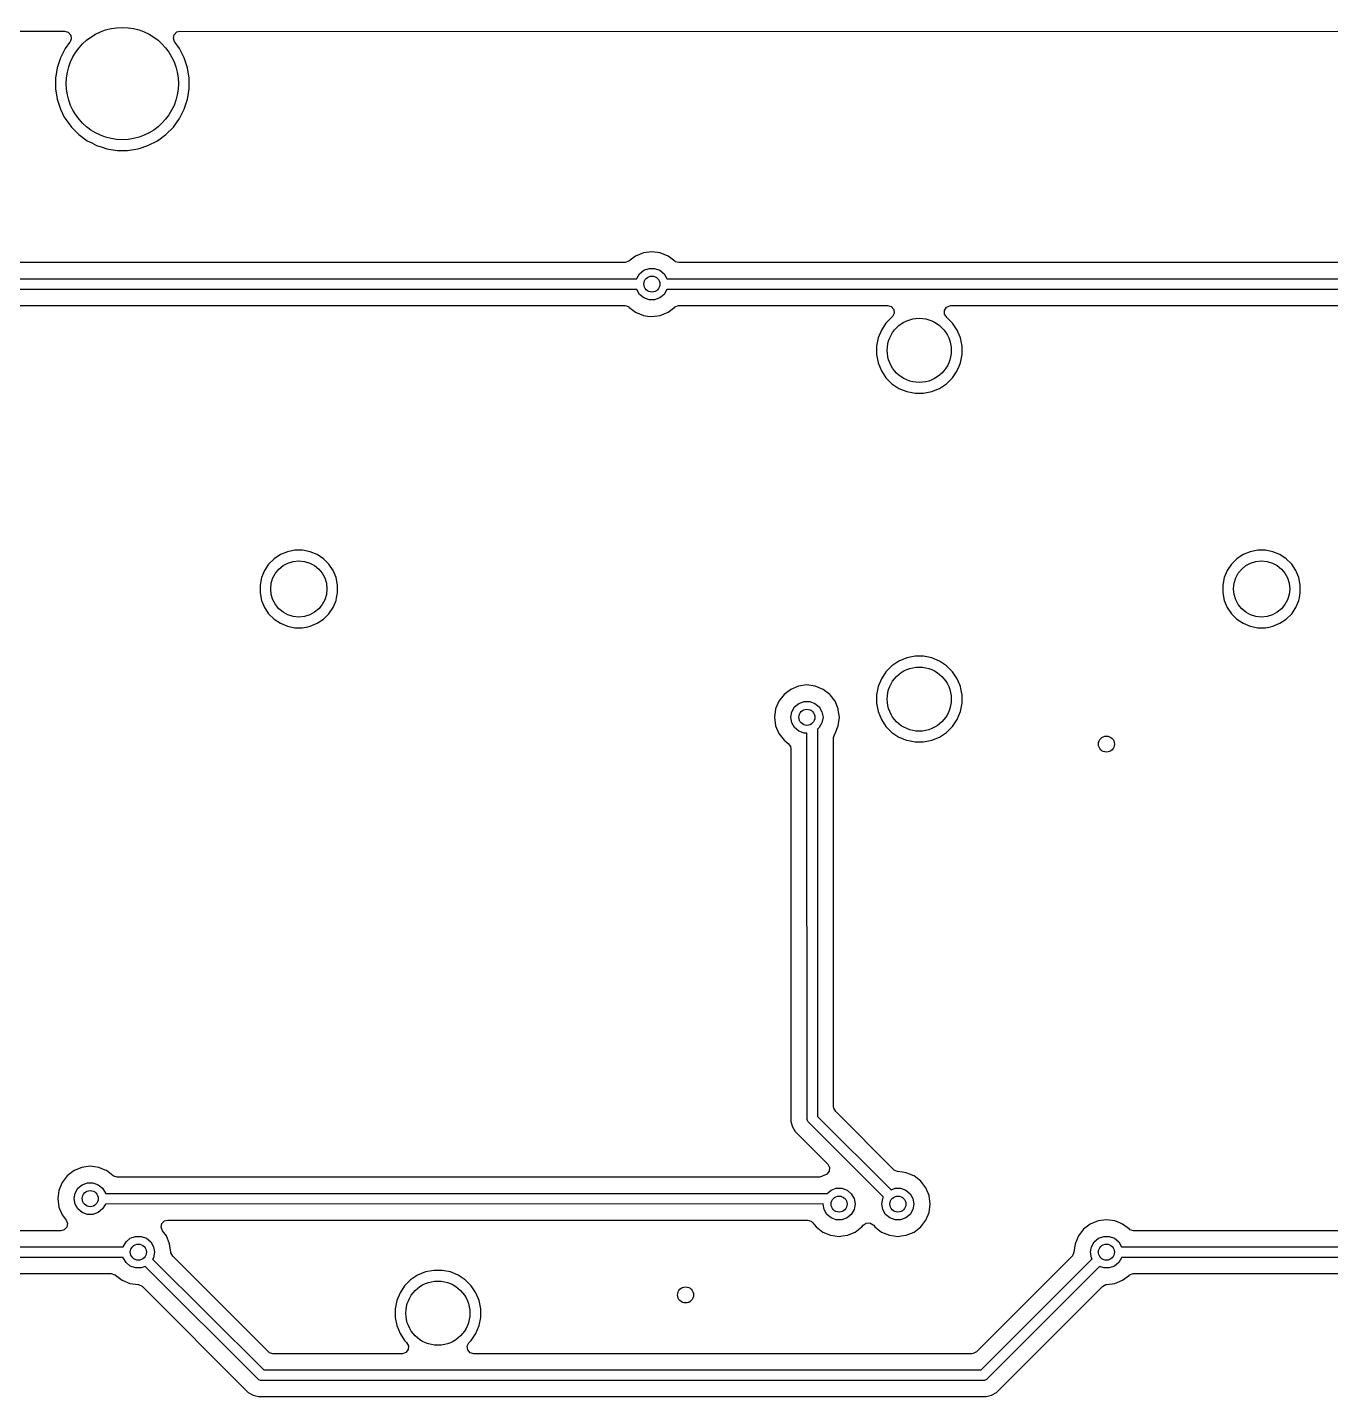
# Model space of a CAD drawing. Extents: x 0.7 to 11, y -6.1 to -1.6.
# Drawn here: x 2.399 to 3.358, y -2.618 to -1.61 of the extents above; entities that cross this region are included whole.
import ezdxf

# ---------------------------------------------------------------- set-up
doc = ezdxf.new("R2010")
doc.units = 0
doc.header["$MEASUREMENT"] = 0
doc.layers.add('BLACK', color=7, linetype='CONTINUOUS')

msp = doc.modelspace()

# ---------------------------------------------------------------- linework, layer by layer
at = {"layer": 'BLACK', "linetype": 'CONTINUOUS'}
for p, q in [((2.3463, -1.6131), (2.426, -1.6131)), ((2.426, -1.6131), (2.4287, -1.6138)), ((2.4296, -1.6214), (2.4264, -1.6258)), ((2.4287, -1.6138), (2.4305, -1.6159)), ((2.43, -1.6208), (2.4296, -1.6214)), ((2.4309, -1.6187), (2.43, -1.6208)), ((2.4305, -1.6159), (2.4309, -1.6187)), ((2.5061, -1.6182), (2.5067, -1.6156)), ((2.507, -1.6208), (2.5061, -1.6182)), ((2.5067, -1.6156), (2.5087, -1.6136)), ((2.5075, -1.6214), (2.507, -1.6208)), ((2.5106, -1.6258), (2.5075, -1.6214)), ((2.5087, -1.6136), (2.511, -1.6131)), ((2.511, -1.6131), (8.0945, -1.6137)), ((2.4229, -1.6327), (2.4205, -1.64)), ((2.4264, -1.6258), (2.4229, -1.6327)), ((2.5141, -1.6327), (2.5106, -1.6258)), ((2.5165, -1.64), (2.5141, -1.6327)), ((2.4205, -1.64), (2.4193, -1.6477)), ((2.5177, -1.6477), (2.5165, -1.64)), ((2.4193, -1.6477), (2.4193, -1.6554)), ((2.5177, -1.6554), (2.5177, -1.6477)), ((2.4193, -1.6554), (2.4205, -1.6631)), ((2.5165, -1.6631), (2.5167, -1.6618)), ((2.5167, -1.6618), (2.5177, -1.6554)), ((2.4205, -1.6631), (2.4229, -1.6705)), ((2.4229, -1.6705), (2.4258, -1.6763)), ((2.5106, -1.6774), (2.5141, -1.6705)), ((2.5141, -1.6705), (2.5165, -1.6631)), ((2.4258, -1.6763), (2.4264, -1.6774)), ((2.4264, -1.6774), (2.431, -1.6836)), ((2.5061, -1.6836), (2.5106, -1.6774)), ((2.431, -1.6836), (2.4364, -1.6891)), ((2.4364, -1.6891), (2.4427, -1.6937)), ((2.4943, -1.6937), (2.5006, -1.6891)), ((2.5006, -1.6891), (2.5061, -1.6836)), ((2.4427, -1.6937), (2.446, -1.6953)), ((2.446, -1.6953), (2.4496, -1.6972)), ((2.4496, -1.6972), (2.4496, -1.6972)), ((2.4496, -1.6972), (2.4496, -1.6972)), ((2.4496, -1.6972), (2.4536, -1.6985)), ((2.4536, -1.6985), (2.457, -1.6996)), ((2.457, -1.6996), (2.4646, -1.7008)), ((2.4646, -1.7008), (2.4646, -1.7008)), ((2.4646, -1.7008), (2.4724, -1.7008)), ((2.4724, -1.7008), (2.48, -1.6996)), ((2.48, -1.6996), (2.4809, -1.6993)), ((2.4809, -1.6993), (2.4874, -1.6972)), ((2.4874, -1.6972), (2.4943, -1.6937)), ((2.8383, -1.7834), (2.1617, -1.7834)), ((2.8387, -1.7834), (2.8383, -1.7834)), ((2.8413, -1.7824), (2.8387, -1.7834)), ((2.8414, -1.7824), (2.8413, -1.7824)), ((2.8463, -1.7786), (2.8414, -1.7824)), ((2.8414, -1.7824), (2.8414, -1.7824)), ((2.8521, -1.7762), (2.8463, -1.7786)), ((2.8463, -1.7786), (2.8463, -1.7786)), ((2.8583, -1.7754), (2.8521, -1.7762)), ((2.8521, -1.7762), (2.8521, -1.7762)), ((2.8644, -1.7762), (2.8583, -1.7754)), ((2.8583, -1.7754), (2.8583, -1.7754)), ((2.8702, -1.7786), (2.8644, -1.7762)), ((2.8644, -1.7762), (2.8644, -1.7762)), ((2.8751, -1.7824), (2.8702, -1.7786)), ((2.8752, -1.7824), (2.8751, -1.7824)), ((2.8751, -1.7824), (2.8751, -1.7824)), ((2.8756, -1.7827), (2.8752, -1.7824)), ((2.8782, -1.7834), (2.8756, -1.7827)), ((3.5352, -1.7834), (2.8782, -1.7834)), ((2.8472, -1.7952), (2.8492, -1.7916)), ((2.8492, -1.7916), (2.8524, -1.789)), ((2.8524, -1.789), (2.8562, -1.7876)), ((2.8562, -1.7876), (2.8603, -1.7876)), ((2.8603, -1.7876), (2.8642, -1.789)), ((2.8642, -1.789), (2.8673, -1.7916)), ((2.8673, -1.7916), (2.8694, -1.7952)), ((2.8471, -1.8031), (2.1528, -1.8031)), ((2.1529, -1.7953), (2.8472, -1.7953)), ((2.8472, -1.8033), (2.8471, -1.8031)), ((2.8472, -1.7953), (2.8472, -1.7952)), ((2.8492, -1.8068), (2.8472, -1.8033)), ((2.8694, -1.8033), (2.8673, -1.8068)), ((2.8694, -1.7952), (2.8694, -1.7953)), ((2.8694, -1.7953), (3.544, -1.7953)), ((3.544, -1.8031), (2.8694, -1.8031)), ((2.8694, -1.8031), (2.8694, -1.8033)), ((2.8524, -1.8094), (2.8492, -1.8068)), ((2.8562, -1.8108), (2.8524, -1.8094)), ((2.8603, -1.8108), (2.8562, -1.8108)), ((2.8642, -1.8094), (2.8603, -1.8108)), ((2.8673, -1.8068), (2.8642, -1.8094)), ((2.3697, -1.815), (2.8383, -1.815)), ((2.8383, -1.815), (2.841, -1.8158)), ((2.841, -1.8158), (2.8413, -1.816)), ((2.8413, -1.816), (2.8414, -1.8161)), ((2.8414, -1.8161), (2.8414, -1.8161)), ((2.8414, -1.8161), (2.8463, -1.8199)), ((2.8463, -1.8199), (2.8521, -1.8222)), ((2.8521, -1.8222), (2.8552, -1.8227)), ((2.8552, -1.8227), (2.8583, -1.8231)), ((2.8583, -1.8231), (2.8603, -1.8228)), ((2.8583, -1.8231), (2.8583, -1.8231)), ((2.8583, -1.8231), (2.8583, -1.8231)), ((2.8603, -1.8228), (2.8644, -1.8222)), ((2.8644, -1.8222), (2.8702, -1.8199)), ((2.8702, -1.8199), (2.8751, -1.8161)), ((2.8751, -1.8161), (2.8752, -1.816)), ((2.8751, -1.8161), (2.8751, -1.8161)), ((2.8752, -1.816), (2.8778, -1.815)), ((2.8778, -1.815), (2.8782, -1.815)), ((2.8782, -1.815), (3.0318, -1.815)), ((3.0352, -1.8234), (3.0306, -1.8279)), ((3.0318, -1.815), (3.0345, -1.8158)), ((3.0345, -1.8158), (3.0363, -1.8178)), ((3.0355, -1.8231), (3.0352, -1.8234)), ((3.0352, -1.8234), (3.0352, -1.8234)), ((3.0367, -1.8206), (3.0355, -1.8231)), ((3.0363, -1.8178), (3.0367, -1.8206)), ((3.0737, -1.8186), (3.0751, -1.8163)), ((3.0738, -1.8214), (3.0737, -1.8186)), ((3.0751, -1.8233), (3.0738, -1.8214)), ((3.075, -1.8234), (3.0751, -1.8233)), ((3.0796, -1.8279), (3.075, -1.8234)), ((3.0751, -1.8163), (3.0776, -1.8151)), ((3.0776, -1.8151), (3.0784, -1.815)), ((3.0784, -1.815), (3.5352, -1.815)), ((3.0272, -1.8331), (3.0248, -1.8388)), ((3.0306, -1.8279), (3.0272, -1.8331)), ((3.0272, -1.8331), (3.0272, -1.8331)), ((3.0306, -1.8279), (3.0306, -1.8279)), ((3.083, -1.8331), (3.0796, -1.8279)), ((3.0796, -1.8279), (3.0796, -1.8279)), ((3.0838, -1.8349), (3.083, -1.8331)), ((3.083, -1.8331), (3.083, -1.8331)), ((3.0248, -1.8388), (3.0236, -1.8449)), ((3.0248, -1.8388), (3.0248, -1.8388)), ((3.0854, -1.8388), (3.0838, -1.8349)), ((3.0866, -1.8449), (3.0854, -1.8388)), ((3.0236, -1.8449), (3.0236, -1.8511)), ((3.0236, -1.8511), (3.0248, -1.8572)), ((3.0854, -1.8572), (3.0866, -1.8511)), ((3.0866, -1.8511), (3.0866, -1.8449)), ((3.0866, -1.8449), (3.0866, -1.8449)), ((3.0866, -1.8449), (3.0866, -1.8449)), ((3.0866, -1.8449), (3.0866, -1.8449)), ((3.0248, -1.8572), (3.0248, -1.8572)), ((3.0248, -1.8572), (3.0272, -1.863)), ((3.0272, -1.863), (3.0272, -1.863)), ((3.0272, -1.863), (3.0306, -1.8681)), ((3.0796, -1.8681), (3.083, -1.863)), ((3.083, -1.863), (3.0831, -1.8629)), ((3.0831, -1.8629), (3.0845, -1.8595)), ((3.0845, -1.8595), (3.0854, -1.8572)), ((3.0306, -1.8681), (3.0306, -1.8681)), ((3.0306, -1.8681), (3.035, -1.8725)), ((3.035, -1.8725), (3.035, -1.8725)), ((3.035, -1.8725), (3.0402, -1.876)), ((3.07, -1.876), (3.0752, -1.8725)), ((3.0752, -1.8725), (3.0796, -1.8681)), ((3.0402, -1.876), (3.0402, -1.876)), ((3.0402, -1.876), (3.0459, -1.8783)), ((3.0459, -1.8783), (3.0459, -1.8783)), ((3.0459, -1.8783), (3.052, -1.8795)), ((3.052, -1.8795), (3.052, -1.8795)), ((3.052, -1.8795), (3.052, -1.8795)), ((3.052, -1.8795), (3.0582, -1.8795)), ((3.0582, -1.8795), (3.0643, -1.8783)), ((3.0582, -1.8795), (3.0582, -1.8795)), ((3.0643, -1.8783), (3.07, -1.876)), ((2.5956, -1.9951), (2.5901, -1.9962)), ((2.6012, -1.9951), (2.5956, -1.9951)), ((2.5956, -1.9951), (2.5956, -1.9951)), ((2.6068, -1.9962), (2.6012, -1.9951)), ((2.6012, -1.9951), (2.6012, -1.9951)), ((3.3043, -1.9951), (3.2988, -1.9962)), ((3.3099, -1.9951), (3.3043, -1.9951)), ((3.3043, -1.9951), (3.3043, -1.9951)), ((3.3154, -1.9962), (3.3099, -1.9951)), ((3.3099, -1.9951), (3.3099, -1.9951)), ((2.5762, -2.0054), (2.5731, -2.0101)), ((2.5802, -2.0014), (2.5762, -2.0054)), ((2.5762, -2.0054), (2.5762, -2.0054)), ((2.5849, -1.9983), (2.5802, -2.0014)), ((2.5802, -2.0014), (2.5802, -2.0014)), ((2.5901, -1.9962), (2.5849, -1.9983)), ((2.5849, -1.9983), (2.5849, -1.9983)), ((2.5901, -1.9962), (2.5901, -1.9962)), ((2.612, -1.9983), (2.6068, -1.9962)), ((2.6068, -1.9962), (2.6068, -1.9962)), ((2.6166, -2.0014), (2.612, -1.9983)), ((2.612, -1.9983), (2.612, -1.9983)), ((2.6206, -2.0054), (2.6166, -2.0014)), ((2.6166, -2.0014), (2.6166, -2.0014)), ((2.6237, -2.0101), (2.6206, -2.0054)), ((2.6206, -2.0054), (2.6206, -2.0054)), ((3.2849, -2.0054), (3.2818, -2.0101)), ((3.2889, -2.0014), (3.2849, -2.0054)), ((3.2849, -2.0054), (3.2849, -2.0054)), ((3.2936, -1.9983), (3.2889, -2.0014)), ((3.2889, -2.0014), (3.2889, -2.0014)), ((3.2988, -1.9962), (3.2936, -1.9983)), ((3.2936, -1.9983), (3.2936, -1.9983)), ((3.2988, -1.9962), (3.2988, -1.9962)), ((3.3206, -1.9983), (3.3154, -1.9962)), ((3.3154, -1.9962), (3.3154, -1.9962)), ((3.3253, -2.0014), (3.3206, -1.9983)), ((3.3206, -1.9983), (3.3206, -1.9983)), ((3.3293, -2.0054), (3.3253, -2.0014)), ((3.3253, -2.0014), (3.3253, -2.0014)), ((3.3324, -2.0101), (3.3293, -2.0054)), ((3.3293, -2.0054), (3.3293, -2.0054)), ((2.571, -2.0153), (2.5699, -2.0208)), ((2.5731, -2.0101), (2.571, -2.0153)), ((2.571, -2.0153), (2.571, -2.0153)), ((2.5731, -2.0101), (2.5731, -2.0101)), ((2.6259, -2.0153), (2.6237, -2.0101)), ((2.6237, -2.0101), (2.6237, -2.0101)), ((2.6237, -2.0101), (2.6237, -2.0101)), ((2.627, -2.0208), (2.6259, -2.0153)), ((2.6259, -2.0153), (2.6259, -2.0153)), ((2.6259, -2.0153), (2.6259, -2.0153)), ((3.2796, -2.0153), (3.2785, -2.0208)), ((3.2818, -2.0101), (3.2796, -2.0153)), ((3.2796, -2.0153), (3.2796, -2.0153)), ((3.2818, -2.0101), (3.2818, -2.0101)), ((3.3346, -2.0153), (3.3324, -2.0101)), ((3.3324, -2.0101), (3.3324, -2.0101)), ((3.3324, -2.0101), (3.3324, -2.0101)), ((3.3356, -2.0208), (3.3346, -2.0153)), ((3.3346, -2.0153), (3.3346, -2.0153)), ((3.3346, -2.0153), (3.3346, -2.0153)), ((2.5699, -2.0208), (2.5699, -2.0208)), ((2.5699, -2.0208), (2.5699, -2.0264)), ((2.627, -2.0264), (2.627, -2.0208)), ((3.2785, -2.0208), (3.2785, -2.0208)), ((3.2785, -2.0208), (3.2785, -2.0264)), ((3.3356, -2.0264), (3.3356, -2.0208)), ((2.5699, -2.0264), (2.5699, -2.0264)), ((2.5699, -2.0264), (2.5699, -2.0264)), ((2.5699, -2.0264), (2.571, -2.032)), ((2.571, -2.032), (2.571, -2.032)), ((2.571, -2.032), (2.5731, -2.0372)), ((2.6237, -2.0372), (2.6259, -2.032)), ((2.6259, -2.032), (2.6262, -2.0301)), ((2.6262, -2.0301), (2.627, -2.0264)), ((3.2785, -2.0264), (3.2785, -2.0264)), ((3.2785, -2.0264), (3.2785, -2.0264)), ((3.2785, -2.0264), (3.2796, -2.032)), ((3.2796, -2.032), (3.2796, -2.032)), ((3.2796, -2.032), (3.2818, -2.0372)), ((3.3324, -2.0372), (3.3346, -2.032)), ((3.3346, -2.032), (3.3349, -2.0301)), ((3.3349, -2.0301), (3.3356, -2.0264)), ((2.5731, -2.0372), (2.5731, -2.0372)), ((2.5731, -2.0372), (2.5762, -2.0418)), ((2.5762, -2.0418), (2.5762, -2.0418)), ((2.5762, -2.0418), (2.5802, -2.0458)), ((2.5802, -2.0458), (2.5802, -2.0458)), ((2.5802, -2.0458), (2.5849, -2.0489)), ((2.612, -2.0489), (2.6166, -2.0458)), ((2.6166, -2.0458), (2.6206, -2.0418)), ((2.6206, -2.0418), (2.6237, -2.0372)), ((3.2818, -2.0372), (3.2818, -2.0372)), ((3.2818, -2.0372), (3.2849, -2.0418)), ((3.2849, -2.0418), (3.2849, -2.0418)), ((3.2849, -2.0418), (3.2889, -2.0458)), ((3.2889, -2.0458), (3.2889, -2.0458)), ((3.2889, -2.0458), (3.2936, -2.0489)), ((3.3206, -2.0489), (3.3253, -2.0458)), ((3.3253, -2.0458), (3.3293, -2.0418)), ((3.3293, -2.0418), (3.3324, -2.0372)), ((2.5849, -2.0489), (2.5849, -2.0489)), ((2.5849, -2.0489), (2.5849, -2.0489)), ((2.5849, -2.0489), (2.5901, -2.0511)), ((2.5901, -2.0511), (2.5901, -2.0511)), ((2.5901, -2.0511), (2.5901, -2.0511)), ((2.5901, -2.0511), (2.5956, -2.0522)), ((2.5956, -2.0522), (2.5956, -2.0522)), ((2.5956, -2.0522), (2.6012, -2.0522)), ((2.6012, -2.0522), (2.605, -2.0514)), ((2.605, -2.0514), (2.6068, -2.0511)), ((2.6068, -2.0511), (2.612, -2.0489)), ((3.2936, -2.0489), (3.2936, -2.0489)), ((3.2936, -2.0489), (3.2936, -2.0489)), ((3.2936, -2.0489), (3.2988, -2.0511)), ((3.2988, -2.0511), (3.2988, -2.0511)), ((3.2988, -2.0511), (3.2988, -2.0511)), ((3.2988, -2.0511), (3.3043, -2.0522)), ((3.3043, -2.0522), (3.3043, -2.0522)), ((3.3043, -2.0522), (3.3099, -2.0522)), ((3.3099, -2.0522), (3.3136, -2.0514)), ((3.3136, -2.0514), (3.3154, -2.0511)), ((3.3154, -2.0511), (3.3206, -2.0489)), ((3.0459, -2.0744), (3.0402, -2.0768)), ((3.052, -2.0732), (3.0459, -2.0744)), ((3.0459, -2.0744), (3.0459, -2.0744)), ((3.0582, -2.0732), (3.052, -2.0732)), ((3.052, -2.0732), (3.052, -2.0732)), ((3.0643, -2.0744), (3.0582, -2.0732)), ((3.0582, -2.0732), (3.0582, -2.0732)), ((3.07, -2.0768), (3.0643, -2.0744)), ((3.0643, -2.0744), (3.0643, -2.0744)), ((3.0306, -2.0846), (3.0272, -2.0898)), ((3.035, -2.0802), (3.0306, -2.0846)), ((3.0306, -2.0846), (3.0306, -2.0846)), ((3.0402, -2.0768), (3.035, -2.0802)), ((3.035, -2.0802), (3.035, -2.0802)), ((3.0402, -2.0768), (3.0402, -2.0768)), ((3.0752, -2.0802), (3.07, -2.0768)), ((3.07, -2.0768), (3.07, -2.0768)), ((3.0796, -2.0846), (3.0752, -2.0802)), ((3.0752, -2.0802), (3.0752, -2.0802)), ((3.083, -2.0898), (3.0796, -2.0846)), ((3.0796, -2.0846), (3.0796, -2.0846)), ((2.9663, -2.0951), (2.9605, -2.0975)), ((2.9724, -2.0943), (2.9663, -2.0951)), ((2.9663, -2.0951), (2.9663, -2.0951)), ((2.9786, -2.0951), (2.9724, -2.0943)), ((2.9724, -2.0943), (2.9724, -2.0943)), ((2.9844, -2.0975), (2.9786, -2.0951)), ((2.9786, -2.0951), (2.9786, -2.0951)), ((3.0248, -2.0955), (3.0236, -2.1016)), ((3.0272, -2.0898), (3.0248, -2.0955)), ((3.0248, -2.0955), (3.0248, -2.0955)), ((3.0272, -2.0898), (3.0272, -2.0898)), ((3.0849, -2.0943), (3.083, -2.0898)), ((3.083, -2.0898), (3.083, -2.0898)), ((3.0854, -2.0955), (3.0849, -2.0943)), ((3.086, -2.0984), (3.0854, -2.0955)), ((2.9518, -2.1062), (2.9494, -2.1119)), ((2.9556, -2.1012), (2.9518, -2.1062)), ((2.9605, -2.0975), (2.9556, -2.1012)), ((2.9665, -2.1079), (2.9704, -2.1065)), ((2.9704, -2.1065), (2.9745, -2.1065)), ((2.9745, -2.1065), (2.9783, -2.1079)), ((2.9893, -2.1012), (2.9844, -2.0975)), ((2.9896, -2.1016), (2.9893, -2.1012)), ((2.9931, -2.1062), (2.9896, -2.1016)), ((2.9955, -2.1119), (2.9931, -2.1062)), ((3.0236, -2.1016), (3.0236, -2.1078)), ((3.0866, -2.1016), (3.086, -2.0984)), ((3.0866, -2.1078), (3.0866, -2.1016)), ((3.0866, -2.1016), (3.0866, -2.1016)), ((3.0866, -2.1016), (3.0866, -2.1016)), ((2.9494, -2.1119), (2.9486, -2.1181)), ((2.9494, -2.1119), (2.9494, -2.1119)), ((2.9606, -2.1181), (2.9613, -2.1141)), ((2.9613, -2.1141), (2.9634, -2.1105)), ((2.9634, -2.1105), (2.9665, -2.1079)), ((2.9783, -2.1079), (2.9815, -2.1105)), ((2.9815, -2.1105), (2.9835, -2.1141)), ((2.9835, -2.1141), (2.9843, -2.1181)), ((2.9955, -2.1125), (2.9955, -2.1119)), ((2.9963, -2.1181), (2.9955, -2.1125)), ((3.0236, -2.1078), (3.0248, -2.1139)), ((3.0248, -2.1139), (3.0248, -2.1139)), ((3.0248, -2.1139), (3.0272, -2.1197)), ((3.083, -2.1197), (3.0854, -2.1139)), ((3.0854, -2.1139), (3.0866, -2.1078)), ((2.9486, -2.1181), (2.9486, -2.1181)), ((2.9486, -2.1181), (2.9494, -2.1243)), ((2.9494, -2.1243), (2.9494, -2.1243)), ((2.9494, -2.1243), (2.9518, -2.13)), ((2.9613, -2.1221), (2.9606, -2.1181)), ((2.9634, -2.1257), (2.9613, -2.1221)), ((2.9665, -2.1283), (2.9634, -2.1257)), ((2.9815, -2.1257), (2.9802, -2.1267)), ((2.9835, -2.1221), (2.9815, -2.1257)), ((2.9843, -2.1181), (2.9835, -2.1221)), ((2.9931, -2.13), (2.9955, -2.1243)), ((2.9955, -2.1243), (2.9961, -2.1197)), ((2.9961, -2.1197), (2.9963, -2.1181)), ((2.9963, -2.1181), (2.9963, -2.1181)), ((3.0272, -2.1197), (3.0272, -2.1197)), ((3.0272, -2.1197), (3.0306, -2.1248)), ((3.0306, -2.1248), (3.0306, -2.1248)), ((3.0306, -2.1248), (3.035, -2.1292)), ((3.0752, -2.1292), (3.0796, -2.1248)), ((3.0796, -2.1248), (3.083, -2.1197)), ((2.9518, -2.13), (2.9527, -2.1313)), ((2.9527, -2.1313), (2.9556, -2.135)), ((2.9556, -2.135), (2.9569, -2.136)), ((2.9569, -2.136), (2.9572, -2.1362)), ((2.9572, -2.1362), (2.9587, -2.1374)), ((2.9704, -2.1297), (2.9665, -2.1283)), ((2.9724, -2.1297), (2.9704, -2.1297)), ((2.9725, -2.4142), (2.9724, -2.1297)), ((2.9802, -2.1267), (2.9803, -2.4119)), ((2.9921, -2.1329), (2.9929, -2.1303)), ((2.9921, -2.4048), (2.9921, -2.1329)), ((2.9929, -2.1303), (2.9931, -2.1301)), ((2.9931, -2.1301), (2.9931, -2.13)), ((2.9931, -2.13), (2.9931, -2.13)), ((3.035, -2.1292), (3.035, -2.1292)), ((3.035, -2.1292), (3.0402, -2.1327)), ((3.0402, -2.1327), (3.0402, -2.1327)), ((3.0402, -2.1327), (3.0458, -2.135)), ((3.0458, -2.135), (3.0459, -2.135)), ((3.0459, -2.135), (3.052, -2.1362)), ((3.052, -2.1362), (3.052, -2.1362)), ((3.052, -2.1362), (3.052, -2.1362)), ((3.052, -2.1362), (3.0582, -2.1362)), ((3.0582, -2.1362), (3.0643, -2.135)), ((3.0582, -2.1362), (3.0582, -2.1362)), ((3.0643, -2.135), (3.07, -2.1327)), ((3.07, -2.1327), (3.0752, -2.1292)), ((2.9587, -2.1374), (2.9603, -2.1396)), ((2.9603, -2.1396), (2.9606, -2.1412)), ((2.9606, -2.1412), (2.9606, -2.4155)), ((2.9923, -2.4059), (2.9921, -2.4048)), ((2.9936, -2.4083), (2.9923, -2.4059)), ((3.0364, -2.4511), (2.9936, -2.4083)), ((2.9606, -2.4155), (2.9617, -2.4195)), ((2.9731, -2.4156), (2.9725, -2.4142)), ((2.9736, -2.4162), (2.9731, -2.4156)), ((3.0289, -2.4713), (2.9736, -2.4162)), ((2.9803, -2.4119), (3.0344, -2.4658)), ((2.9617, -2.4195), (2.9627, -2.4213)), ((2.9627, -2.4213), (2.9638, -2.4231)), ((2.9638, -2.4231), (2.978, -2.4373)), ((2.978, -2.4373), (2.9877, -2.447)), ((2.4449, -2.4486), (2.4387, -2.4494)), ((2.4511, -2.4494), (2.4449, -2.4486)), ((2.4449, -2.4486), (2.4449, -2.4486)), ((2.9877, -2.447), (2.989, -2.4494)), ((2.428, -2.4556), (2.4242, -2.4605)), ((2.433, -2.4518), (2.428, -2.4556)), ((2.4387, -2.4494), (2.433, -2.4518)), ((2.4387, -2.4494), (2.4387, -2.4494)), ((2.4559, -2.4514), (2.4511, -2.4494)), ((2.4511, -2.4494), (2.4511, -2.4494)), ((2.4568, -2.4518), (2.4559, -2.4514)), ((2.4617, -2.4556), (2.4568, -2.4518)), ((2.4619, -2.4557), (2.4617, -2.4556)), ((2.4617, -2.4556), (2.4617, -2.4556)), ((2.4622, -2.4559), (2.4619, -2.4557)), ((2.4648, -2.4567), (2.4622, -2.4559)), ((2.9812, -2.4567), (2.4648, -2.4567)), ((2.9817, -2.4567), (2.9812, -2.4567)), ((2.9838, -2.4558), (2.9817, -2.4567)), ((2.9839, -2.4559), (2.9838, -2.4558)), ((2.9841, -2.4557), (2.9839, -2.4559)), ((2.9861, -2.4549), (2.9841, -2.4557)), ((2.9871, -2.4543), (2.9861, -2.4549)), ((2.9888, -2.4521), (2.9871, -2.4543)), ((2.989, -2.4494), (2.9888, -2.4521)), ((3.0367, -2.4514), (3.0364, -2.4511)), ((3.0392, -2.4525), (3.0367, -2.4514)), ((3.0428, -2.453), (3.0392, -2.4525)), ((3.0455, -2.4533), (3.0428, -2.453)), ((3.0479, -2.4543), (3.0455, -2.4533)), ((3.0511, -2.4557), (3.0479, -2.4543)), ((3.0513, -2.4557), (3.0511, -2.4557)), ((3.0562, -2.4595), (3.0513, -2.4557)), ((2.4218, -2.4663), (2.421, -2.4724)), ((2.4242, -2.4605), (2.4218, -2.4663)), ((2.4218, -2.4663), (2.4218, -2.4663)), ((2.4331, -2.4724), (2.4338, -2.4684)), ((2.4338, -2.4684), (2.4358, -2.4648)), ((2.4358, -2.4648), (2.439, -2.4622)), ((2.439, -2.4622), (2.4428, -2.4608)), ((2.4428, -2.4608), (2.4469, -2.4608)), ((2.4469, -2.4608), (2.4508, -2.4622)), ((2.4508, -2.4622), (2.4539, -2.4648)), ((2.4539, -2.4648), (2.456, -2.4684)), ((2.456, -2.4684), (2.456, -2.4686)), ((2.456, -2.4686), (2.9874, -2.4685)), ((2.9874, -2.4685), (2.9902, -2.4661)), ((2.9902, -2.4661), (2.994, -2.4647)), ((2.994, -2.4647), (2.9981, -2.4647)), ((2.9981, -2.4647), (3.002, -2.4661)), ((3.002, -2.4661), (3.0051, -2.4688)), ((3.0051, -2.4688), (3.0072, -2.4723)), ((3.0344, -2.4658), (3.0373, -2.4647)), ((3.0373, -2.4647), (3.0414, -2.4647)), ((3.0414, -2.4647), (3.0453, -2.4661)), ((3.0453, -2.4661), (3.0484, -2.4688)), ((3.0484, -2.4688), (3.0505, -2.4723)), ((3.06, -2.4645), (3.0562, -2.4595)), ((3.0624, -2.4702), (3.06, -2.4645)), ((2.421, -2.4724), (2.421, -2.4724)), ((2.421, -2.4724), (2.4218, -2.4786)), ((2.4218, -2.4786), (2.4218, -2.4786)), ((2.4218, -2.4786), (2.4242, -2.4844)), ((2.4338, -2.4765), (2.4331, -2.4724)), ((2.4358, -2.48), (2.4338, -2.4765)), ((2.456, -2.4765), (2.4539, -2.48)), ((2.9843, -2.4763), (2.456, -2.4764)), ((2.456, -2.4764), (2.456, -2.4765)), ((2.9843, -2.4764), (2.9843, -2.4763)), ((2.985, -2.4804), (2.9843, -2.4764)), ((3.0072, -2.4723), (3.0079, -2.4764)), ((3.0079, -2.4764), (3.0072, -2.4804)), ((3.0276, -2.4764), (3.0283, -2.4723)), ((3.0283, -2.4804), (3.0276, -2.4764)), ((3.0283, -2.4723), (3.0289, -2.4713)), ((3.0505, -2.4723), (3.0512, -2.4764)), ((3.0512, -2.4764), (3.0505, -2.4804)), ((3.0632, -2.4764), (3.0624, -2.4702)), ((3.0624, -2.4825), (3.0632, -2.4764)), ((2.4242, -2.4844), (2.4272, -2.4882)), ((2.4272, -2.4882), (2.4282, -2.4908)), ((2.439, -2.4827), (2.4358, -2.48)), ((2.4428, -2.4841), (2.439, -2.4827)), ((2.4469, -2.4841), (2.4428, -2.4841)), ((2.4508, -2.4827), (2.4469, -2.4841)), ((2.4539, -2.48), (2.4508, -2.4827)), ((2.4976, -2.4908), (2.4995, -2.4888)), ((2.4995, -2.4888), (2.5019, -2.4882)), ((2.5019, -2.4882), (2.9729, -2.4882)), ((2.9729, -2.4882), (2.9756, -2.489)), ((2.9756, -2.489), (2.9768, -2.4901)), ((2.987, -2.484), (2.985, -2.4804)), ((2.9902, -2.4866), (2.987, -2.484)), ((2.994, -2.488), (2.9902, -2.4866)), ((2.9981, -2.488), (2.994, -2.488)), ((3.002, -2.4866), (2.9981, -2.488)), ((3.0051, -2.484), (3.002, -2.4866)), ((3.0072, -2.4804), (3.0051, -2.484)), ((3.0303, -2.484), (3.0283, -2.4804)), ((3.0335, -2.4866), (3.0303, -2.484)), ((3.0373, -2.488), (3.0335, -2.4866)), ((3.0414, -2.488), (3.0373, -2.488)), ((3.0453, -2.4866), (3.0414, -2.488)), ((3.0484, -2.484), (3.0453, -2.4866)), ((3.0505, -2.4804), (3.0484, -2.484)), ((3.0562, -2.4932), (3.06, -2.4883)), ((3.06, -2.4883), (3.0624, -2.4825)), ((3.1867, -2.4888), (3.181, -2.4912)), ((3.1929, -2.488), (3.1867, -2.4888)), ((3.1867, -2.4888), (3.1867, -2.4888)), ((3.1991, -2.4888), (3.1929, -2.488)), ((3.1929, -2.488), (3.1929, -2.488)), ((3.2032, -2.4905), (3.1991, -2.4888)), ((3.1991, -2.4888), (3.1991, -2.4888)), ((2.4233, -2.496), (1.7916, -2.496)), ((2.4257, -2.4954), (2.4233, -2.496)), ((2.4276, -2.4934), (2.4257, -2.4954)), ((2.4282, -2.4908), (2.4276, -2.4934)), ((2.497, -2.4935), (2.4976, -2.4908)), ((2.498, -2.4961), (2.497, -2.4935)), ((2.501, -2.4999), (2.498, -2.4961)), ((2.9768, -2.4901), (2.9792, -2.4932)), ((2.9792, -2.4932), (2.9792, -2.4932)), ((2.9792, -2.4932), (2.9841, -2.497)), ((2.9841, -2.497), (2.9899, -2.4994)), ((2.9899, -2.4994), (2.993, -2.4998)), ((2.9986, -2.4999), (3.0022, -2.4994)), ((3.0022, -2.4994), (3.008, -2.497)), ((3.008, -2.497), (3.0129, -2.4932)), ((3.0129, -2.4932), (3.0138, -2.492)), ((3.0138, -2.492), (3.0161, -2.4904)), ((3.0161, -2.4904), (3.0188, -2.4903)), ((3.0188, -2.4903), (3.0212, -2.4916)), ((3.0212, -2.4916), (3.0216, -2.492)), ((3.0216, -2.492), (3.0225, -2.4932)), ((3.0225, -2.4932), (3.0274, -2.497)), ((3.0274, -2.497), (3.0332, -2.4994)), ((3.0332, -2.4994), (3.0363, -2.4998)), ((3.0419, -2.4999), (3.0455, -2.4994)), ((3.0455, -2.4994), (3.0513, -2.497)), ((3.0513, -2.497), (3.0562, -2.4932)), ((3.1761, -2.4949), (3.1723, -2.4999)), ((3.181, -2.4912), (3.1761, -2.4949)), ((3.2048, -2.4912), (3.2032, -2.4905)), ((3.2098, -2.4949), (3.2048, -2.4912)), ((3.2099, -2.495), (3.2098, -2.4949)), ((3.2098, -2.4949), (3.2098, -2.4949)), ((3.2102, -2.4953), (3.2099, -2.495)), ((3.2129, -2.496), (3.2102, -2.4953)), ((3.854, -2.496), (3.2129, -2.496)), ((1.7828, -2.5079), (2.4692, -2.5079)), ((2.4692, -2.5078), (2.4713, -2.5042)), ((2.4692, -2.5079), (2.4692, -2.5078)), ((2.4713, -2.5042), (2.4744, -2.5016)), ((2.4744, -2.5016), (2.4783, -2.5002)), ((2.4783, -2.5002), (2.4824, -2.5002)), ((2.4824, -2.5002), (2.4862, -2.5016)), ((2.4862, -2.5016), (2.4894, -2.5042)), ((2.4894, -2.5042), (2.4914, -2.5078)), ((2.4914, -2.5078), (2.4921, -2.5118)), ((2.5033, -2.5056), (2.501, -2.4999)), ((2.501, -2.4999), (2.501, -2.4999)), ((2.501, -2.4999), (2.501, -2.4999)), ((2.5042, -2.5118), (2.5033, -2.5056)), ((2.993, -2.4998), (2.9961, -2.5002)), ((2.9961, -2.5002), (2.9986, -2.4999)), ((2.9961, -2.5002), (2.9961, -2.5002)), ((2.9961, -2.5002), (2.9961, -2.5002)), ((3.0363, -2.4998), (3.0394, -2.5002)), ((3.0394, -2.5002), (3.0419, -2.4999)), ((3.0394, -2.5002), (3.0394, -2.5002)), ((3.0394, -2.5002), (3.0394, -2.5002)), ((3.1699, -2.5056), (3.169, -2.5119)), ((3.1723, -2.4999), (3.1699, -2.5056)), ((3.1699, -2.5056), (3.1699, -2.5056)), ((3.1811, -2.5118), (3.1818, -2.5078)), ((3.1818, -2.5078), (3.1839, -2.5042)), ((3.1839, -2.5042), (3.187, -2.5016)), ((3.187, -2.5016), (3.1909, -2.5002)), ((3.1909, -2.5002), (3.195, -2.5002)), ((3.195, -2.5002), (3.1988, -2.5016)), ((3.1988, -2.5016), (3.202, -2.5042)), ((3.202, -2.5042), (3.204, -2.5078)), ((3.204, -2.5078), (3.204, -2.5079)), ((3.204, -2.5079), (3.8905, -2.5079)), ((2.4692, -2.5157), (1.7828, -2.5157)), ((2.4692, -2.5159), (2.4692, -2.5157)), ((2.4713, -2.5194), (2.4692, -2.5159)), ((2.4744, -2.522), (2.4713, -2.5194)), ((2.4914, -2.5159), (2.4908, -2.5169)), ((2.4908, -2.5169), (2.5726, -2.5985)), ((2.4921, -2.5118), (2.4914, -2.5159)), ((2.5042, -2.5119), (2.5042, -2.5118)), ((2.5042, -2.5123), (2.5042, -2.5119)), ((2.5056, -2.5148), (2.5042, -2.5123)), ((2.576, -2.5852), (2.5056, -2.5148)), ((3.1677, -2.5148), (3.0973, -2.5852)), ((3.1008, -2.5984), (3.1824, -2.5168)), ((3.1679, -2.5145), (3.1677, -2.5148)), ((3.169, -2.5119), (3.1679, -2.5145)), ((3.1818, -2.5159), (3.1811, -2.5118)), ((3.1824, -2.5168), (3.1818, -2.5159)), ((3.202, -2.5194), (3.1988, -2.522)), ((3.204, -2.5159), (3.202, -2.5194)), ((3.8904, -2.5157), (3.204, -2.5157)), ((3.204, -2.5157), (3.204, -2.5159)), ((2.0194, -2.5276), (2.4604, -2.5276)), ((2.4604, -2.5276), (2.463, -2.5284)), ((2.463, -2.5284), (2.4633, -2.5286)), ((2.4633, -2.5286), (2.4635, -2.5287)), ((2.4635, -2.5287), (2.4635, -2.5287)), ((2.4635, -2.5287), (2.4684, -2.5325)), ((2.4783, -2.5234), (2.4744, -2.522)), ((2.4824, -2.5234), (2.4783, -2.5234)), ((2.4853, -2.5224), (2.4824, -2.5234)), ((2.5687, -2.6056), (2.4853, -2.5224)), ((2.6859, -2.5288), (2.6807, -2.5322)), ((2.6916, -2.5264), (2.6859, -2.5288)), ((2.6859, -2.5288), (2.6859, -2.5288)), ((2.6977, -2.5252), (2.6916, -2.5264)), ((2.6916, -2.5264), (2.6916, -2.5264)), ((2.7039, -2.5252), (2.6977, -2.5252)), ((2.6977, -2.5252), (2.6977, -2.5252)), ((2.71, -2.5264), (2.7039, -2.5252)), ((2.7039, -2.5252), (2.7039, -2.5252)), ((2.7157, -2.5288), (2.71, -2.5264)), ((2.71, -2.5264), (2.71, -2.5264)), ((2.7209, -2.5322), (2.7157, -2.5288)), ((2.7157, -2.5288), (2.7157, -2.5288)), ((3.1878, -2.5223), (3.1051, -2.6051)), ((3.1909, -2.5234), (3.1878, -2.5223)), ((3.195, -2.5234), (3.1909, -2.5234)), ((3.1988, -2.522), (3.195, -2.5234)), ((3.2048, -2.5325), (3.2098, -2.5287)), ((3.2098, -2.5287), (3.2099, -2.5286)), ((3.2098, -2.5287), (3.2098, -2.5287)), ((3.2099, -2.5286), (3.2125, -2.5276)), ((3.2125, -2.5276), (3.2129, -2.5276)), ((3.2129, -2.5276), (3.3822, -2.5276)), ((2.4684, -2.5325), (2.4741, -2.5348)), ((2.4741, -2.5348), (2.4803, -2.5357)), ((2.4803, -2.5357), (2.4803, -2.5357)), ((2.4803, -2.5357), (2.4805, -2.5357)), ((2.4805, -2.5357), (2.483, -2.5368)), ((2.483, -2.5368), (2.4833, -2.5371)), ((2.4833, -2.5371), (2.5612, -2.615)), ((2.6763, -2.5366), (2.6729, -2.5418)), ((2.6807, -2.5322), (2.6763, -2.5366)), ((2.6763, -2.5366), (2.6763, -2.5366)), ((2.6807, -2.5322), (2.6807, -2.5322)), ((2.7253, -2.5366), (2.7209, -2.5322)), ((2.7209, -2.5322), (2.7209, -2.5322)), ((2.7287, -2.5418), (2.7253, -2.5366)), ((2.7253, -2.5366), (2.7253, -2.5366)), ((3.112, -2.615), (3.19, -2.5371)), ((3.19, -2.5371), (3.1924, -2.5357)), ((3.1924, -2.5357), (3.1928, -2.5357)), ((3.1928, -2.5357), (3.1929, -2.5357)), ((3.1929, -2.5357), (3.1991, -2.5348)), ((3.1929, -2.5357), (3.1929, -2.5357)), ((3.1991, -2.5348), (3.2048, -2.5325)), ((2.6705, -2.5475), (2.6693, -2.5536)), ((2.6729, -2.5418), (2.6705, -2.5475)), ((2.6705, -2.5475), (2.6705, -2.5475)), ((2.6729, -2.5418), (2.6729, -2.5418)), ((2.7311, -2.5475), (2.7287, -2.5418)), ((2.7287, -2.5418), (2.7287, -2.5418)), ((2.7323, -2.5536), (2.7311, -2.5475)), ((2.7311, -2.5475), (2.7311, -2.5475)), ((2.7311, -2.5475), (2.7311, -2.5475)), ((2.6693, -2.5536), (2.6693, -2.5598)), ((2.6693, -2.5598), (2.6705, -2.5659)), ((2.7311, -2.5659), (2.7323, -2.5598)), ((2.7323, -2.5598), (2.7323, -2.5536)), ((2.7323, -2.5536), (2.7323, -2.5536)), ((2.7323, -2.5536), (2.7323, -2.5536)), ((2.6705, -2.5659), (2.6705, -2.5659)), ((2.6705, -2.5659), (2.6729, -2.5716)), ((2.7287, -2.5716), (2.7311, -2.5659)), ((2.6729, -2.5716), (2.6729, -2.5716)), ((2.6729, -2.5716), (2.6763, -2.5768)), ((2.6763, -2.5768), (2.6763, -2.5768)), ((2.6763, -2.5768), (2.6778, -2.5783)), ((2.6778, -2.5783), (2.6791, -2.5807)), ((2.7224, -2.581), (2.7236, -2.5785)), ((2.7236, -2.5785), (2.7238, -2.5783)), ((2.7238, -2.5783), (2.7253, -2.5768)), ((2.7253, -2.5768), (2.7287, -2.5716)), ((2.7253, -2.5768), (2.7253, -2.5768)), ((2.5768, -2.5858), (2.576, -2.5852)), ((2.5794, -2.5866), (2.5768, -2.5858)), ((2.6743, -2.5866), (2.5794, -2.5866)), ((2.6747, -2.5866), (2.6743, -2.5866)), ((2.6773, -2.5856), (2.6747, -2.5866)), ((2.6789, -2.5834), (2.6773, -2.5856)), ((2.6791, -2.5807), (2.6789, -2.5834)), ((2.7228, -2.5837), (2.7224, -2.581)), ((2.7246, -2.5858), (2.7228, -2.5837)), ((2.7272, -2.5866), (2.7246, -2.5858)), ((3.0938, -2.5866), (2.7272, -2.5866)), ((3.0948, -2.5865), (3.0938, -2.5866)), ((3.0973, -2.5852), (3.0948, -2.5865)), ((2.5726, -2.5985), (3.1008, -2.5984)), ((2.5691, -2.6058), (2.5687, -2.6056)), ((2.5701, -2.6062), (2.5691, -2.6058)), ((2.5709, -2.6063), (2.5701, -2.6062)), ((3.1031, -2.6062), (2.5709, -2.6063)), ((3.1045, -2.6056), (3.1031, -2.6062)), ((3.1051, -2.6051), (3.1045, -2.6056)), ((2.5612, -2.615), (2.5648, -2.6171)), ((2.5648, -2.6171), (2.5688, -2.6181)), ((2.5688, -2.6181), (2.5688, -2.6181)), ((2.5688, -2.6181), (3.1044, -2.6181)), ((3.1044, -2.6181), (3.1084, -2.6171)), ((3.1044, -2.6181), (3.1044, -2.6181)), ((3.1084, -2.6171), (3.112, -2.615))]:
    msp.add_line(p, q, dxfattribs=at)
at = {"layer": 'BLACK'}
for centre, radius in [((2.4685, -1.6516), 0.0413), ((2.8583, -1.7992), 0.00591), ((3.0551, -1.848), 0.0236), ((2.5984, -2.0236), 0.0207), ((3.3071, -2.0236), 0.0207), ((3.0551, -2.1047), 0.0236), ((2.9724, -2.1181), 0.00591), ((3.1929, -2.1378), 0.00591), ((2.4449, -2.4724), 0.00591), ((2.9961, -2.4764), 0.00591), ((3.0394, -2.4764), 0.00591), ((2.4803, -2.5118), 0.00591), ((3.1929, -2.5118), 0.00591), ((2.7008, -2.5567), 0.0236), ((2.8831, -2.5433), 0.00591)]:
    msp.add_circle(centre, radius, dxfattribs=at)

doc.saveas('drawing.dxf')
